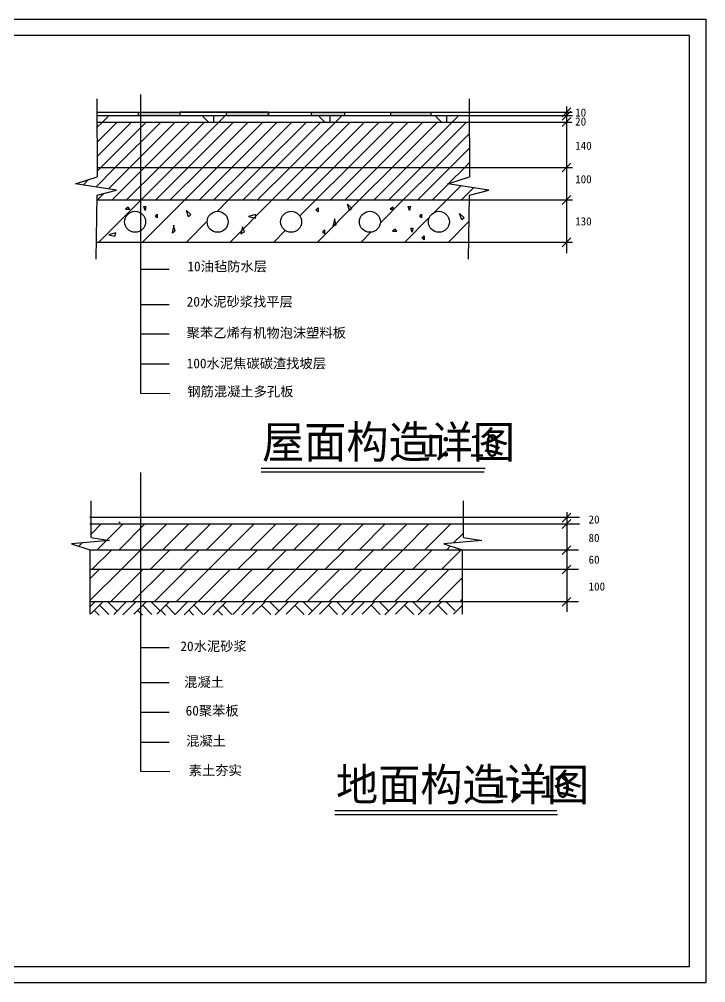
# Model space of a CAD drawing. Header units: metres. Extents: x 338339 to 1133840, y -479113 to 96125.
# Drawn here: x 403507 to 424670, y -252671 to -222971 of the extents above; entities that cross this region are included whole.
import ezdxf

# ---------------------------------------------------------------- set-up
doc = ezdxf.new("R2010")
doc.units = ezdxf.units.M
doc.layers.add('PUB_TEXT', color=7, linetype='Continuous')
doc.layers.add('PUB_TITLE', color=4, linetype='Continuous')
pattern_1 = [(45, (0, 0), (-224.5064, 224.5064), [])]
pattern_2 = [(45, (0, 0), (-336.7596, 336.7596), [])]

msp = doc.modelspace()

# ---------------------------------------------------------------- hatches: boundary and pattern name
at = {"layer": 'PUB_TITLE'}
h = msp.add_hatch(dxfattribs=at)
h.set_pattern_fill('GRASS', scale=100)
h.paths.add_polyline_path([(417379.78, -225938.09), (405902.36, -225938.09), (405902.66, -226138.09), (417380.07, -226138.09)])
h = msp.add_hatch(dxfattribs=at)
h.set_pattern_fill('SOLID')
h.paths.add_polyline_path([(408459.77, -225838.09), (407176.21, -225838.09), (407176.21, -225938.09), (408459.77, -225938.09)])
h.paths.add_polyline_path([(411188.44, -225838.09), (409882.89, -225838.09), (409882.89, -225938.09), (411188.44, -225938.09)])
h = msp.add_hatch(dxfattribs=at)
h.set_pattern_fill('SOLID')
h.paths.add_polyline_path([(413530.53, -225838.09), (412506.03, -225838.09), (412506.03, -225938.09), (413530.53, -225938.09)])
h.paths.add_polyline_path([(416190.98, -225838.09), (414951.39, -225838.09), (414951.39, -225938.09), (416190.98, -225938.09)])
h = msp.add_hatch(dxfattribs=at)
h.set_pattern_fill('多孔材料', scale=100)
h.set_pattern_definition(pattern_1)
h.paths.add_polyline_path([(417380.07, -226138.09), (405902.66, -226138.09), (405904.72, -227538.09), (417382.13, -227538.09)])
h = msp.add_hatch(dxfattribs=at)
h.set_pattern_fill('焦渣矿渣', scale=100)
h.set_pattern_definition(pattern_1)
h.paths.add_polyline_path([(417382.56, -227826.03), (417382.13, -227538.09), (405904.72, -227538.09), (405905.14, -227826.03), (405238.46, -228047.31), (406503.85, -228236.98), (405905.14, -228395.04), (405903.17, -228538.09), (417380.58, -228538.09), (417382.56, -228395.04), (417981.27, -228236.98), (416715.87, -228047.31)])
h = msp.add_hatch(dxfattribs=at)
h.set_pattern_fill('普通砖', scale=300)
h.set_pattern_definition([(45, (0, 0), (-673.5192, 673.5192), [])])
h.paths.add_polyline_path([(417380.58, -228538.09), (405903.17, -228538.09), (405885.22, -229838.09), (417362.64, -229838.09)])
h.paths.add_polyline_path([(409946.78, -229214.63, -1), (409299.39, -229214.63, -1)])
h.paths.add_polyline_path([(407403.47, -229214.63, -1), (406756.08, -229214.63, -1)])
h.paths.add_polyline_path([(412212.65, -229214.63, -1), (411565.26, -229214.63, -1)])
h.paths.add_polyline_path([(414640.36, -229214.63, -1), (413992.97, -229214.63, -1)])
h.paths.add_polyline_path([(416767.5, -229214.63, -1), (416120.11, -229214.63, -1)])
h = msp.add_hatch(dxfattribs=at)
h.set_pattern_fill('SWAMP', scale=300)
h.paths.add_polyline_path([(417380.58, -228538.09), (405903.17, -228538.09), (405885.22, -229838.09), (417362.64, -229838.09)])
h.paths.add_polyline_path([(409946.78, -229214.63, -1), (409299.39, -229214.63, -1)])
h.paths.add_polyline_path([(407403.47, -229214.63, -1), (406756.08, -229214.63, -1)])
h.paths.add_polyline_path([(412212.65, -229214.63, -1), (411565.26, -229214.63, -1)])
h.paths.add_polyline_path([(414640.36, -229214.63, -1), (413992.97, -229214.63, -1)])
h.paths.add_polyline_path([(416767.5, -229214.63, -1), (416120.11, -229214.63, -1)])
h = msp.add_hatch(dxfattribs=at)
h.set_pattern_fill('AR-SAND', scale=150)
h.paths.add_polyline_path([(405719.37, -238322.58), (405719.37, -238522.58), (417199.56, -238522.58), (417199.56, -238322.58)])
h = msp.add_hatch(dxfattribs=at)
h.set_pattern_fill('混凝土', scale=150)
h.set_pattern_definition(pattern_2)
h.paths.add_polyline_path([(417166.14, -239322.58), (416600.19, -239139.44), (417769.84, -239039.26), (417199.56, -238941.28), (417199.56, -238522.58), (405719.37, -238522.58), (405719.37, -238941.28), (406289.64, -239039.26), (405119.99, -239139.44), (405685.95, -239322.58)])
h = msp.add_hatch(dxfattribs=at)
h.set_pattern_fill('多孔材料', scale=200)
h.set_pattern_definition([(45, (0, 0), (-449.0128, 449.0128), [])])
h.paths.add_polyline_path([(417166.14, -239922.58), (417166.14, -239322.58), (405685.95, -239322.58), (405685.95, -239922.58)])
h = msp.add_hatch(dxfattribs=at)
h.set_pattern_fill('混凝土', scale=150)
h.set_pattern_definition(pattern_2)
h.paths.add_polyline_path([(405685.95, -239922.58), (405685.95, -240922.58), (417166.14, -240922.58), (417166.14, -239922.58)])

# ---------------------------------------------------------------- linework, layer by layer
for p, q in [((410959.86, -236925.2), (417836.59, -236925.2)), ((413240.25, -247483.04), (420096.81, -247483.04))]:
    msp.add_line(p, q)
for points in [[(410959.86, -236805.2), (417867.72, -236805.2)], [(413240.25, -247363.04), (420076.18, -247363.04)]]:
    msp.add_lwpolyline(points)
for p, q in [((405901.6, -225419.11), (405905.14, -227826.03)), ((407242.32, -225285.78), (407242.32, -234491.63)), ((417379.02, -225419.11), (417382.56, -227826.03)), ((420243.66, -225973.33), (420515.01, -225701.98)), ((420378.97, -225656.35), (420378.97, -230178.03)), ((405902.22, -225838.09), (417382.56, -225838.09)), ((405902.36, -225938.09), (417382.56, -225938.09)), ((407176.21, -225838.09), (407176.21, -225938.09)), ((408459.77, -225838.09), (408459.77, -225938.09)), ((411188.44, -225838.09), (408459.77, -225838.09)), ((408459.77, -225838.09), (408459.77, -225938.09)), ((408459.77, -225938.09), (411188.44, -225938.09)), ((409882.89, -225838.09), (409882.89, -225938.09)), ((411188.44, -225938.09), (411188.44, -225838.09)), ((411188.44, -225838.09), (411188.44, -225938.09)), ((412506.03, -225838.09), (412506.03, -225938.09)), ((413530.53, -225838.09), (413530.53, -225938.09)), ((414951.39, -225838.09), (414951.39, -225938.09)), ((416190.98, -225838.09), (416190.98, -225938.09)), ((417382.56, -225838.09), (419192.34, -225838.09)), ((417382.56, -225938.09), (420557.38, -225938.09)), ((419192.34, -225838.09), (420547.78, -225838.09)), ((420241.21, -226078.09), (420512.56, -225806.73)), ((420241.21, -226274.64), (420512.56, -226003.28)), ((405902.66, -226138.09), (417382.56, -226138.09)), ((417368.56, -226137.87), (420543.38, -226137.87)), ((420241.21, -227674.22), (420512.56, -227402.86)), ((405904.72, -227538.09), (417382.56, -227538.09)), ((417382.56, -227538.09), (420557.38, -227538.09)), ((405238.46, -228047.31), (405905.14, -227826.03)), ((406503.85, -228236.98), (405238.46, -228047.31)), ((416715.87, -228047.31), (417382.56, -227826.03)), ((417981.27, -228236.98), (416715.87, -228047.31)), ((405905.14, -228395.04), (406503.85, -228236.98)), ((417382.56, -228395.04), (417981.27, -228236.98)), ((405877.89, -230369.3), (405905.14, -228395.04)), ((405903.17, -228538.09), (417382.56, -228538.09)), ((413687.36, -228865.37), (413621.32, -228667.38)), ((413621.32, -228667.38), (413762.85, -228799.37)), ((417355.31, -230369.3), (417382.56, -228395.04)), ((417382.56, -228538.09), (420557.38, -228538.09)), ((420241.21, -228678.39), (420512.56, -228407.04)), ((406868.53, -228763.3), (406785.2, -228828.07)), ((406785.2, -228828.07), (406914.83, -228828.07)), ((406914.83, -228828.07), (406868.53, -228763.3)), ((407388.91, -228864.06), (407347.65, -228740.4)), ((407347.65, -228740.4), (407412.48, -228740.4)), ((407412.48, -228740.4), (407388.91, -228864.06)), ((407692.58, -229040.86), (407757.4, -228976.1)), ((407757.4, -228976.1), (407757.4, -229096.37)), ((408659.07, -228860.99), (408800.6, -228992.98)), ((408725.12, -229058.98), (408659.07, -228860.99)), ((410798.46, -228984.92), (410573.9, -229050.92)), ((410785.25, -229103.72), (410798.46, -228984.92)), ((412654.83, -228847.25), (412719.64, -228782.49)), ((412719.64, -228902.76), (412654.83, -228847.25)), ((412719.64, -228782.49), (412719.64, -228902.76)), ((413762.85, -228799.37), (413687.36, -228865.37)), ((415021.75, -228762.73), (414938.42, -228827.5)), ((414938.42, -228827.5), (415068.04, -228827.5)), ((415068.04, -228827.5), (415021.75, -228762.73)), ((415500.87, -228739.83), (415565.7, -228739.83)), ((415542.12, -228863.49), (415500.87, -228739.83)), ((415565.7, -228739.83), (415542.12, -228863.49)), ((415845.8, -229040.29), (415910.61, -228975.53)), ((415910.61, -228975.53), (415910.61, -229095.8)), ((417079.87, -228954.99), (417221.4, -229086.99)), ((417145.92, -229152.98), (417079.87, -228954.99)), ((407757.4, -229096.37), (407692.58, -229040.86)), ((408800.6, -228992.98), (408725.12, -229058.98)), ((410573.9, -229050.92), (410785.25, -229103.72)), ((413234.47, -229119.93), (413177.86, -229355.63)), ((413272.21, -229308.49), (413225.04, -229138.78)), ((415910.61, -229095.8), (415845.8, -229040.29)), ((417221.4, -229086.99), (417145.92, -229152.98)), ((406479.03, -229552.49), (406267.68, -229618.49)), ((406452.61, -229658.08), (406479.03, -229552.49)), ((408272.23, -229313.53), (408215.62, -229549.24)), ((408215.62, -229549.24), (408309.97, -229502.1)), ((408309.97, -229502.1), (408262.8, -229332.39)), ((410386.43, -229364.6), (410342.13, -229585.93)), ((410342.13, -229585.93), (410452.88, -229519.53)), ((410452.88, -229519.53), (410386.43, -229364.6)), ((412855.83, -229528.02), (412920.64, -229463.25)), ((412920.64, -229583.53), (412855.83, -229528.02)), ((412920.64, -229463.25), (412920.64, -229583.53)), ((413197.87, -229350.34), (413177.86, -229355.63)), ((413272.21, -229308.49), (413197.87, -229350.34)), ((415099.58, -229436.57), (415016.25, -229501.33)), ((415016.25, -229501.33), (415145.88, -229501.33)), ((415145.88, -229501.33), (415099.58, -229436.57)), ((415578.7, -229413.66), (415643.53, -229413.66)), ((415619.96, -229537.33), (415578.7, -229413.66)), ((415643.53, -229413.66), (415619.96, -229537.33)), ((405885.22, -229838.09), (417382.56, -229838.09)), ((406267.68, -229618.49), (406452.61, -229658.08)), ((415923.63, -229714.13), (415988.44, -229649.36)), ((415988.44, -229769.64), (415923.63, -229714.13)), ((415988.44, -229649.36), (415988.44, -229769.64)), ((417382.56, -229838.09), (420557.38, -229838.09)), ((420241.21, -229984.19), (420512.56, -229712.83)), ((407245.38, -230674.14), (408131.42, -230674.14)), ((407245.38, -231760.69), (408131.42, -231760.69)), ((407245.38, -232670.21), (408131.42, -232670.21)), ((407245.38, -233594.47), (408131.42, -233594.47)), ((407242.32, -234491.63), (408151.03, -234503.98)), ((407242.32, -236945.38), (407242.32, -246151.23)), ((405719.37, -238941.28), (405719.37, -237814.56)), ((417199.56, -238941.28), (417199.56, -237814.56)), ((420388.65, -238160.91), (420388.65, -241237.19)), ((405685.95, -238322.58), (417212.89, -238322.58)), ((417188.45, -238322.79), (420774.01, -238322.79)), ((420241.21, -238470.62), (420512.56, -238199.26)), ((420241.21, -238666.73), (420512.56, -238395.38)), ((405685.95, -238522.58), (417200.4, -238522.58)), ((417195.36, -238521.54), (420780.92, -238521.54)), ((406289.64, -239039.26), (405119.99, -239139.44)), ((405719.37, -238941.28), (406289.64, -239039.26)), ((417769.84, -239039.26), (416600.19, -239139.44)), ((417199.56, -238941.28), (417769.84, -239039.26)), ((405119.99, -239139.44), (405685.95, -239322.58)), ((405685.95, -239322.58), (417166.14, -239322.58)), ((405685.95, -239322.58), (405685.95, -241310.01)), ((416600.19, -239139.44), (417166.14, -239322.58)), ((417166.14, -239322.58), (417166.14, -241310.01)), ((417166.14, -239322.58), (420751.7, -239322.58)), ((420241.21, -239472), (420512.56, -239200.64)), ((405685.95, -239922.58), (417166.14, -239922.58)), ((417166.14, -239922.58), (420751.7, -239922.58)), ((420241.21, -240069.69), (420512.56, -239798.33)), ((420241.21, -241063.24), (420512.56, -240791.89)), ((405685.95, -240922.58), (417166.14, -240922.58)), ((405852.05, -240912.5), (405695.91, -241077.45)), ((406092.69, -240919.83), (405701.9, -241312.77)), ((405984.23, -241034.86), (406265.4, -241317.44)), ((406229.8, -240920.63), (406514.16, -241205.34)), ((406809.49, -240922.92), (406418.7, -241315.86)), ((407089.61, -240936.58), (406698.82, -241329.51)), ((407425, -240919.83), (407034.21, -241312.77)), ((407316.54, -241034.86), (407597.71, -241317.44)), ((407562.11, -240920.63), (407846.47, -241205.34)), ((408142.4, -240919.83), (407751.61, -241312.77)), ((408033.94, -241034.86), (408315.1, -241317.44)), ((408704.74, -240922.92), (408313.95, -241315.86)), ((408984.86, -240936.58), (408594.07, -241329.51)), ((408897.01, -241034.86), (409178.18, -241317.44)), ((409590.22, -240922.92), (409199.43, -241315.86)), ((409870.35, -240936.58), (409479.56, -241329.51)), ((409782.5, -241034.86), (410063.66, -241317.44)), ((410477.65, -240922.92), (410086.86, -241315.86)), ((410757.78, -240936.58), (410366.99, -241329.51)), ((411093.17, -240919.83), (410702.38, -241312.77)), ((410977.31, -241034.86), (411258.48, -241317.44)), ((411222.88, -240920.63), (411507.24, -241205.34)), ((411787.52, -240936.58), (411396.73, -241329.51)), ((412122.9, -240919.83), (411732.11, -241312.77)), ((412007.05, -241034.86), (412288.22, -241317.44)), ((412252.62, -240920.63), (412536.98, -241205.34)), ((412817.25, -240936.58), (412426.46, -241329.51)), ((413152.64, -240919.83), (412761.85, -241312.77)), ((413036.79, -241034.86), (413317.95, -241317.44)), ((413282.35, -240920.63), (413566.72, -241205.34)), ((413855.46, -240922.92), (413464.67, -241315.86)), ((414135.59, -240936.58), (413744.8, -241329.51)), ((414470.98, -240919.83), (414080.18, -241312.77)), ((414355.12, -241034.86), (414636.29, -241317.44)), ((414600.69, -240920.63), (414885.05, -241205.34)), ((415165.33, -240936.58), (414774.53, -241329.51)), ((415500.71, -240919.83), (415109.92, -241312.77)), ((415384.86, -241034.86), (415666.03, -241317.44)), ((415630.43, -240920.63), (415914.79, -241205.34)), ((416195.06, -240936.58), (415804.27, -241329.51)), ((416530.45, -240919.83), (416139.66, -241312.77)), ((416414.6, -241034.86), (416695.76, -241317.44)), ((416660.16, -240920.63), (416944.53, -241205.34)), ((417152.86, -241053.7), (416896.53, -241312.77)), ((417166.14, -240922.58), (420751.7, -240922.58)), ((405830.78, -241197.48), (405970.14, -241342.31)), ((407163.09, -241197.48), (407302.44, -241342.31)), ((407880.49, -241197.48), (408019.84, -241342.31)), ((408743.56, -241197.48), (408882.92, -241342.31)), ((409629.05, -241197.48), (409768.4, -241342.31)), ((407245.38, -242333.74), (408131.42, -242333.74)), ((407245.38, -243420.29), (408131.42, -243420.29)), ((407245.38, -244329.8), (408131.42, -244329.8)), ((407245.38, -245254.07), (408131.42, -245254.07)), ((407242.32, -246151.23), (408151.03, -246163.58))]:
    msp.add_line(p, q, dxfattribs=at)
for points in [[(382669.81, -252670.62), (382669.81, -222970.62), (424669.81, -222970.62), (424669.81, -252670.62)], [(385169.81, -252170.62), (424169.81, -252170.62), (424169.81, -223470.62), (385169.81, -223470.62)]]:
    msp.add_lwpolyline(points, close=True, dxfattribs=at)
for centre in [(407079.77, -229214.63), (409623.09, -229214.63), (411888.95, -229214.63), (414316.67, -229214.63), (416443.8, -229214.63)]:
    msp.add_circle(centre, 323.69, dxfattribs=at)

# ---------------------------------------------------------------- texts
at = {"layer": 'PUB_TEXT'}
for s, p in [('屋面构造详图', (410991.11, -236503.28)), ('地面构造详图', (413271.5, -247061.12))]:
    msp.add_text(s, height=1000, dxfattribs=at).set_placement(p)
at = {"layer": 'PUB_TITLE', "attachment_point": 1}
for s, insert, char_height in [('{\\f宋体|b0|i0|c134|p54;20}', (420643.71, -225997.83), 250), ('{\\f宋体|b0|i0|c134|p54;10}', (420643.71, -225722.3), 250), ('{\\f宋体|b0|i0|c134|p54;140}', (420643.71, -226744.54), 250), ('{\\f宋体|b0|i0|c134|p54;100}', (420643.71, -227776.18), 250), ('{\\f宋体|b0|i0|c134|p54;130}', (420643.71, -229073.76), 250), ('{\\f宋体|b0|i0|c134|p54;10油毡防水层}', (408690.29, -230438.26), 300), ('{\\f宋体|b0|i0|c134|p54;20水泥砂浆找平层}', (408668.51, -231526.85), 300), ('{\\f宋体|b0|i0|c134|p54;聚苯乙烯有机物泡沫塑料板}', (408668.51, -232484.91), 300), ('{\\f宋体|b0|i0|c134|p54;100水泥焦碳碳渣找坡层}', (408668.51, -233428.64), 300), ('{\\f宋体|b0|i0|c134|p54;钢筋混凝土多孔板}', (408687.07, -234294.7), 300), ('{\\f宋体|b0|i0|c134|p54;1\\f宋体|b0|i0|c134|p2;：10}', (415942.75, -235751.26), 700), ('{\\f宋体|b0|i0|c134|p54;20}', (421056.79, -238264.92), 250), ('{\\f宋体|b0|i0|c134|p54;80}', (421056.79, -238833.87), 250), ('{\\f宋体|b0|i0|c134|p54;60}', (421056.79, -239503.22), 250), ('{\\f宋体|b0|i0|c134|p54;100}', (421056.79, -240330.74), 250), ('{\\f宋体|b0|i0|c134|p54;20水泥砂浆}', (408474.41, -242147.58), 300), ('{\\f宋体|b0|i0|c134|p54;混凝土}', (408590.18, -243254.89), 300), ('{\\f宋体|b0|i0|c134|p54;60聚苯板}', (408636.49, -244134.12), 300), ('{\\f宋体|b0|i0|c134|p54;混凝土}', (408653.03, -245066.24), 300), ('{\\f宋体|b0|i0|c134|p54;素土夯实}', (408730.33, -245973.25), 300), ('{\\f宋体|b0|i0|c134|p54;1\\f宋体|b0|i0|c134|p2;：10}', (418118.06, -246263.27), 700)]:
    msp.add_mtext(s, dxfattribs=dict(at, insert=insert, char_height=char_height))

doc.saveas('drawing.dxf')
